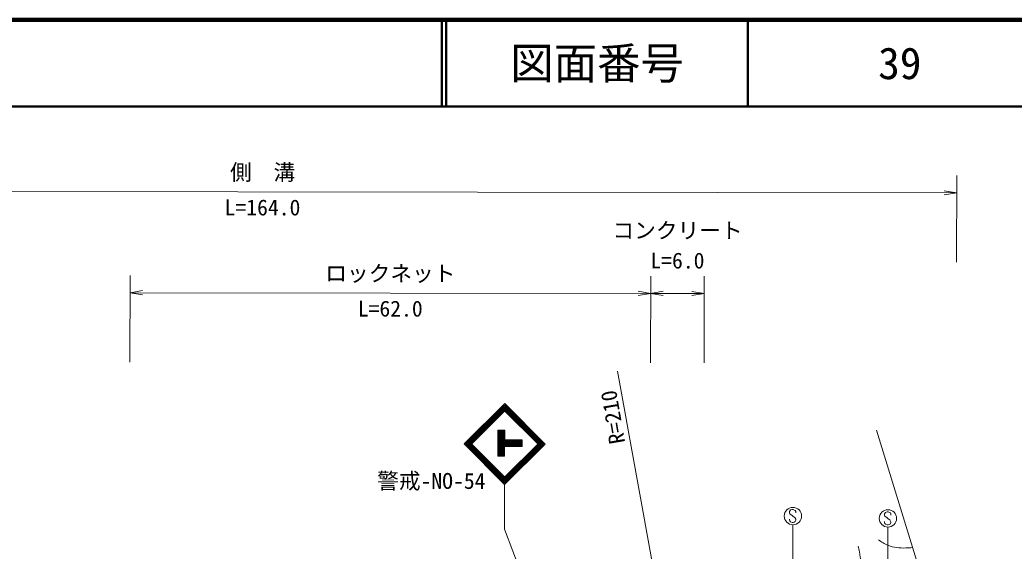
# Model space of a CAD drawing. Units: millimetres, scale not verified. Extents: x 40000 to 680000, y 20000 to 380000.
# Drawn here: x 460121 to 574666, y 318766 to 380000 of the extents above; entities that cross this region are included whole.
import ezdxf
from ezdxf.enums import TextEntityAlignment as Align

# ---------------------------------------------------------------- set-up
doc = ezdxf.new("R2010")
doc.units = ezdxf.units.MM
doc.header["$LTSCALE"] = 1000
for name, color, linetype, lineweight in [('M-BGD', 7, 'Continuous', 13), ('M-BMK-SRVR', 3, 'Continuous', 13), ('M-STR-HTXT', 7, 'Continuous', 13), ('M-STR-STR3', 7, 'Continuous', 13), ('M-STR-STRC', 7, 'Continuous', 13), ('M-TTL', 2, 'Continuous', 140), ('M-TTL-LINE', 7, 'Continuous', 50)]:
    doc.layers.add(name, color=color, linetype=linetype, lineweight=lineweight)
doc.layers.add('M-TTL-TXT', color=7, linetype='Continuous')
doc.styles.add('ＭＳ ゴシック', font='')
doc.styles.get('ＭＳ ゴシック').set_extended_font_data('MS Gothic')

# ---------------------------------------------------------------- blocks, each defined once
blk = doc.blocks.new('open_arrow')
at = {"color": 0, "linetype": 'Continuous', "lineweight": -2}
blk.add_lwpolyline([(7.5, 1.25), (0, 0), (7.5, -1.25)], dxfattribs=at)

msp = doc.modelspace()

# ---------------------------------------------------------------- linework, layer by layer
at = {"layer": 'M-BGD'}
for points in [[(559025, 320067), (559386, 319834), (559747, 319602), (560139, 319441), (560775, 319180), (561494, 319108), (562190, 319126), (562445, 319133), (562696, 319151), (562948, 319170)], [(556690, 319353), (556741, 319131), (556791, 318909), (556836, 318685), (556917, 318278), (556977, 317867), (557054, 317458), (557132, 317042), (557227, 316629), (557321, 316216)]]:
    msp.add_open_spline(points, degree=3, knots=[0, 0, 0, 0, 1, 1, 1, 2, 2, 2, 3, 3, 3, 3], dxfattribs=at)
at = {"layer": 'M-BMK-SRVR'}
msp.add_line((569433, 298351), (558793, 332691), dxfattribs=at)
at = {"layer": 'M-STR-HTXT'}
msp.add_line((528972, 339502), (538254, 288315), dxfattribs=at)
at = {"layer": 'M-STR-STR3'}
for p, q in [((568045, 352068), (568059, 362068)), ((408115, 360282), (568056, 360068)), ((472798, 340554), (472811, 350554)), ((532781, 340474), (532794, 350474)), ((538956, 340466), (538970, 350466)), ((472809, 348554), (532792, 348474)), ((532792, 348474), (538967, 348466))]:
    msp.add_line(p, q, dxfattribs=at)
at = {"layer": 'M-STR-STRC'}
for p, q in [((511310, 331122), (515983, 335782)), ((511451, 331122), (515983, 335641)), ((520643, 331109), (515983, 335782)), ((520502, 331109), (515983, 335641)), ((511592, 331121), (515982, 335500)), ((511734, 331121), (515982, 335358)), ((511804, 331050), (516053, 335287)), ((511875, 330980), (516123, 335216)), ((511946, 330909), (516194, 335146)), ((520007, 330898), (515770, 335146)), ((520078, 330969), (515841, 335217)), ((520148, 331039), (515911, 335287)), ((520361, 331110), (515982, 335500)), ((520219, 331110), (515982, 335358)), ((515177, 332716), (515171, 329716)), ((515977, 332714), (515177, 332716)), ((515277, 332716), (515271, 329716)), ((515377, 332716), (515371, 329716)), ((515477, 332715), (515471, 329715)), ((515577, 332715), (515571, 329715)), ((515677, 332715), (515671, 329715)), ((515777, 332715), (515771, 329715)), ((515877, 332714), (515871, 329714)), ((515977, 332714), (515971, 329714)), ((515970, 326449), (511310, 331122)), ((515970, 326590), (511451, 331122)), ((515971, 326731), (511592, 331121)), ((515971, 326873), (511734, 331121)), ((516042, 326943), (511805, 331192)), ((516112, 327014), (511875, 331262)), ((516183, 327085), (511946, 331333)), ((515759, 327085), (520007, 331322)), ((515830, 327014), (520078, 331251)), ((515900, 326944), (520149, 331181)), ((515970, 326590), (520502, 331109)), ((515970, 326449), (520643, 331109)), ((515971, 326873), (520219, 331110)), ((515971, 326731), (520361, 331110)), ((517995, 331310), (515974, 331314)), ((517995, 331210), (515974, 331214)), ((517995, 331110), (515974, 331114)), ((517996, 331610), (515975, 331614)), ((517996, 331510), (515975, 331514)), ((517996, 331410), (515975, 331414)), ((517996, 331610), (517994, 330810)), ((517994, 330910), (515973, 330914)), ((517994, 330810), (515973, 330814)), ((517995, 331010), (515974, 331014)), ((515971, 329714), (515171, 329716)), ((515970, 326449), (515963, 321282)), ((548895, 323508), (548771, 323324)), ((548771, 323324), (548773, 323192)), ((548773, 323192), (548836, 323063)), ((548836, 323063), (549092, 322881)), ((549087, 323573), (548895, 323508)), ((549208, 323570), (549087, 323573)), ((549458, 323452), (549208, 323570)), ((549522, 323320), (549458, 323452)), ((549521, 323191), (549522, 323320)), ((559845, 323234), (559721, 323049)), ((559721, 323049), (559724, 322918)), ((560038, 323299), (559845, 323234)), ((560159, 323296), (560038, 323299)), ((560409, 323178), (560159, 323296)), ((560472, 323046), (560409, 323178)), ((560472, 322917), (560472, 323046)), ((548772, 322344), (548770, 322465)), ((548812, 322241), (548772, 322344)), ((548896, 322130), (548812, 322241)), ((549083, 322070), (548896, 322130)), ((549217, 322069), (549083, 322070)), ((549092, 322881), (549221, 322749)), ((549317, 322098), (549217, 322069)), ((549221, 322749), (549399, 322633)), ((549459, 322190), (549317, 322098)), ((549399, 322633), (549526, 322432)), ((549520, 322322), (549459, 322190)), ((549526, 322432), (549520, 322322)), ((559723, 322070), (559720, 322191)), ((559762, 321967), (559723, 322070)), ((559724, 322918), (559787, 322789)), ((559846, 321856), (559762, 321967)), ((559787, 322789), (560042, 322607)), ((560042, 322607), (560171, 322475)), ((560171, 322475), (560350, 322359)), ((560410, 321916), (560267, 321824)), ((560350, 322359), (560476, 322158)), ((560470, 322048), (560410, 321916)), ((560476, 322158), (560470, 322048)), ((515963, 321282), (527389, 290978)), ((549136, 296827), (549169, 321810)), ((560033, 321795), (559846, 321856)), ((560167, 321795), (560033, 321795)), ((560090, 299993), (560119, 321536)), ((560267, 321824), (560167, 321795))]:
    msp.add_line(p, q, dxfattribs=at)
for centre in [(549178, 322810), (560128, 322536)]:
    msp.add_circle(centre, 1000, dxfattribs=at)
at = {"layer": 'M-TTL'}
msp.add_line((680000, 380000), (40000, 380000), dxfattribs=at)
at = {"layer": 'M-TTL-LINE'}
for p, q in [((508747, 380000), (508747, 370000)), ((509247, 380000), (509247, 370000)), ((543997, 380000), (543997, 370000)), ((40000, 370000), (680000, 370000))]:
    msp.add_line(p, q, dxfattribs=at)

# ---------------------------------------------------------------- block references
at = {"layer": 'M-STR-STR3', "xscale": 193, "yscale": 193}
for p, rotation in [((568056, 360068), 179.9), ((472809, 348554), 359.9), ((532792, 348474), 179.9), ((532792, 348474), 359.9), ((538967, 348466), 179.9)]:
    msp.add_blockref('open_arrow', p, dxfattribs=dict(at, rotation=rotation))

# ---------------------------------------------------------------- texts
at = {"layer": 'M-STR-HTXT', "style": 'ＭＳ ゴシック'}
msp.add_text('R=210', height=1833, rotation=99.734, dxfattribs=at).set_placement((528956, 331130), align=Align.MIDDLE_LEFT)
at = {"layer": 'M-STR-STR3', "style": 'ＭＳ ゴシック'}
for s, p in [('側\u3000溝', (484337, 360977)), ('L=164.0', (483706, 356919)), ('コンクリート', (528387, 354272)), ('L=6.0', (532757, 350798)), ('ロックネット', (495301, 349321)), ('L=62.0', (499046, 345257))]:
    msp.add_text(s, height=1833, rotation=359.923, dxfattribs=at).set_placement(p, align=Align.BOTTOM_LEFT)
at = {"layer": 'M-STR-STRC', "style": 'ＭＳ ゴシック'}
msp.add_text('警戒-NO-54', height=1833, rotation=359.923, dxfattribs=at).set_placement((501278, 325401), align=Align.BOTTOM_LEFT)
at = {"layer": 'M-TTL-TXT', "style": 'ＭＳ ゴシック'}
for s, p in [('図面番号', (526622, 375000)), ('39', (561497, 375000))]:
    msp.add_text(s, height=3666, dxfattribs=at).set_placement(p, align=Align.MIDDLE_CENTER)

doc.saveas('drawing.dxf')
